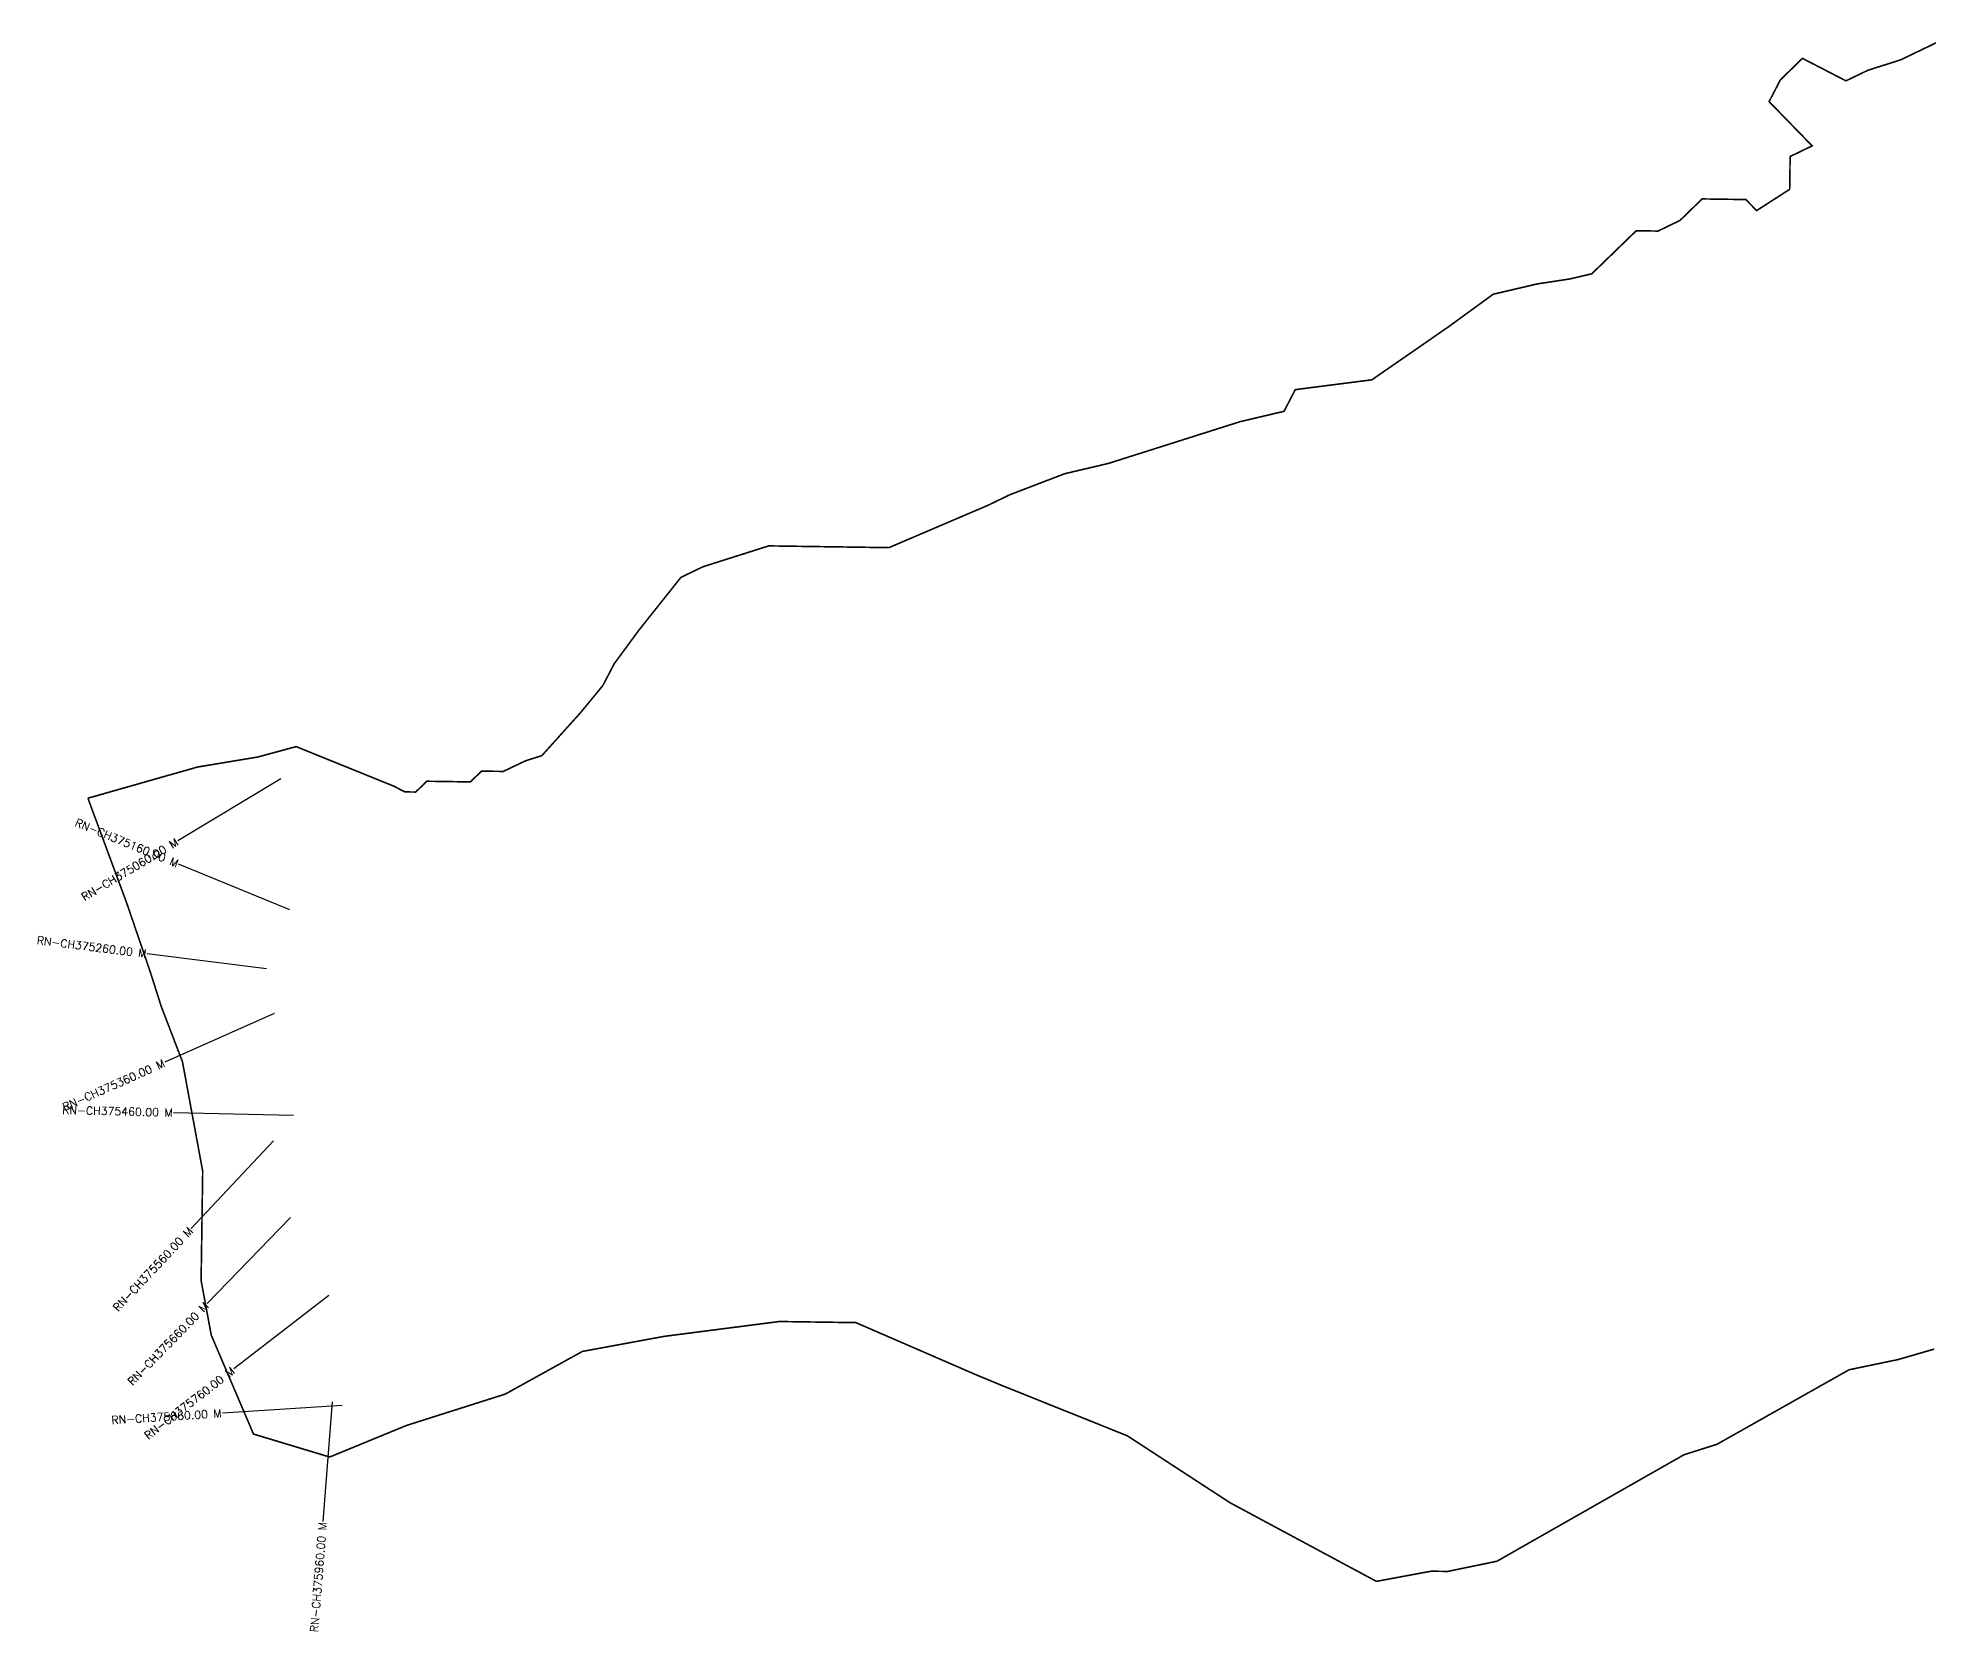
# Model space of a CAD drawing. Header units: metres. Extents: x 301305 to 306467, y 1961151 to 1964133.
# Drawn here: x 301305 to 303668, y 1961151 to 1963142 of the extents above; entities that cross this region are included whole.
import ezdxf
from ezdxf.enums import TextEntityAlignment as Align

# ---------------------------------------------------------------- set-up
doc = ezdxf.new("R2010")
doc.units = ezdxf.units.M
doc.header["$MEASUREMENT"] = 0
doc.layers.add('CS', color=134, linetype='Continuous')
doc.layers.add('CSMark', color=6, linetype='Continuous')
doc.styles.get("Standard").update_dxf_attribs({"font": 'simplex.shx'})

msp = doc.modelspace()

# ---------------------------------------------------------------- linework, layer by layer
at = {"color": 6, "const_width": 2, "flags": 128}
for points in [[(301367.5, 1962191.9), (301504.6, 1962230.9), (301579.9, 1962243.4), (301627.8, 1962256.4), (301750, 1962206.9), (301763.6, 1962199.8), (301777.2, 1962199.6), (301791.1, 1962213.1), (301845.6, 1962212.3), (301859.5, 1962225.7), (301886.8, 1962225.4), (301914.3, 1962238.6), (301934.9, 1962245.1), (301974.5, 1962289.1), (301983.4, 1962299), (302011.2, 1962332.8), (302025.3, 1962359.9), (302056.1, 1962401.8), (302108.7, 1962467.9), (302136.2, 1962481.2), (302218.5, 1962507.3), (302368.7, 1962505.1), (302492.3, 1962557.9), (302519.8, 1962571.2), (302588.4, 1962597.5), (302643.2, 1962610.4), (302807.8, 1962662.6), (302862.6, 1962675.5), (302876.6, 1962702.6), (302972.4, 1962714.9), (303020.7, 1962748.3), (303068.9, 1962781.7), (303124.1, 1962821.9), (303166.6, 1962831.8), (303178.9, 1962834.7), (303220, 1962841), (303247.3, 1962847.4), (303302.8, 1962901.2), (303330.1, 1962900.8), (303357.5, 1962914.1), (303385.2, 1962941), (303439.8, 1962940.2), (303453.3, 1962926.4), (303494.6, 1962953), (303495.2, 1962994), (303522.7, 1963007.3), (303468.9, 1963062.6), (303483, 1963089.8), (303510.6, 1963116.7), (303564.9, 1963088.6), (303592.4, 1963101.8), (303633.5, 1963114.9), (303657.2, 1963126.3), (303688.5, 1963141.4)], [(303675.1, 1961503.3), (303630.5, 1961490.3), (303568.9, 1961477.5), (303403.7, 1961384.3), (303362.6, 1961371.3), (303128.6, 1961238.1), (303067, 1961225.4), (303046.5, 1961225.7), (302978, 1961213), (302795.2, 1961311.2), (302666.6, 1961395), (302509.5, 1961458), (302476.5, 1961471.7), (302408.8, 1961501.1), (302327.4, 1961536.4), (302231.9, 1961537.8), (302088.2, 1961519.3), (301985.6, 1961500.4), (301889.2, 1961447.1), (301765.8, 1961407.9), (301669.7, 1961368.4), (301574.5, 1961397.1), (301521.7, 1961520.7), (301509, 1961589.1), (301511, 1961725.6), (301485.7, 1961862.5), (301459.3, 1961931.2), (301445.4, 1961974.9), (301415.9, 1962061.2), (301367.5, 1962191.9)]]:
    msp.add_lwpolyline(points, dxfattribs=at)
at = {"layer": 'CS'}
for p, q in [((301608.5, 1962216), (301479.9, 1962138.8)), ((301619.7, 1962052.5), (301480.9, 1962109.5)), ((301590.6, 1961978.7), (301441.7, 1961997.4)), ((301600.5, 1961922.9), (301463.5, 1961861.8)), ((301624.5, 1961795.3), (301474.5, 1961798.8)), ((301599.3, 1961763.7), (301496.7, 1961654.2)), ((301620.9, 1961667.9), (301516.5, 1961560.3)), ((301668.5, 1961570.2), (301549.8, 1961478.5)), ((301685.3, 1961432.8), (301535.6, 1961423.3)), ((301672.9, 1961437.5), (301661.1, 1961288))]:
    msp.add_line(p, q, dxfattribs=at)

# ---------------------------------------------------------------- texts
at = {"layer": 'CSMark'}
for s, rotation, p in [('RN-CH375160.00 M', 337.6948, (301480, 1962109.8)), ('RN-CH375060.00 M', 30.9796, (301479.1, 1962138.3)), ('RN-CH375260.00 M', 352.8695, (301440.7, 1961997.5)), ('RN-CH375360.00 M', 24.0509, (301462.6, 1961861.4)), ('RN-CH375460.00 M', 358.6296, (301473.5, 1961798.9)), ('RN-CH375560.00 M', 46.8398, (301496, 1961653.5)), ('RN-CH375660.00 M', 45.8853, (301515.8, 1961559.5)), ('RN-CH375760.00 M', 37.711, (301549.1, 1961477.9)), ('RN-CH375860.00 M', 3.6264, (301534.6, 1961423.2)), ('RN-CH375960.00 M', 85.495, (301661, 1961287))]:
    msp.add_text(s, height=10, rotation=rotation, dxfattribs=at).set_placement(p, align=Align.MIDDLE_RIGHT)

doc.saveas('drawing.dxf')
